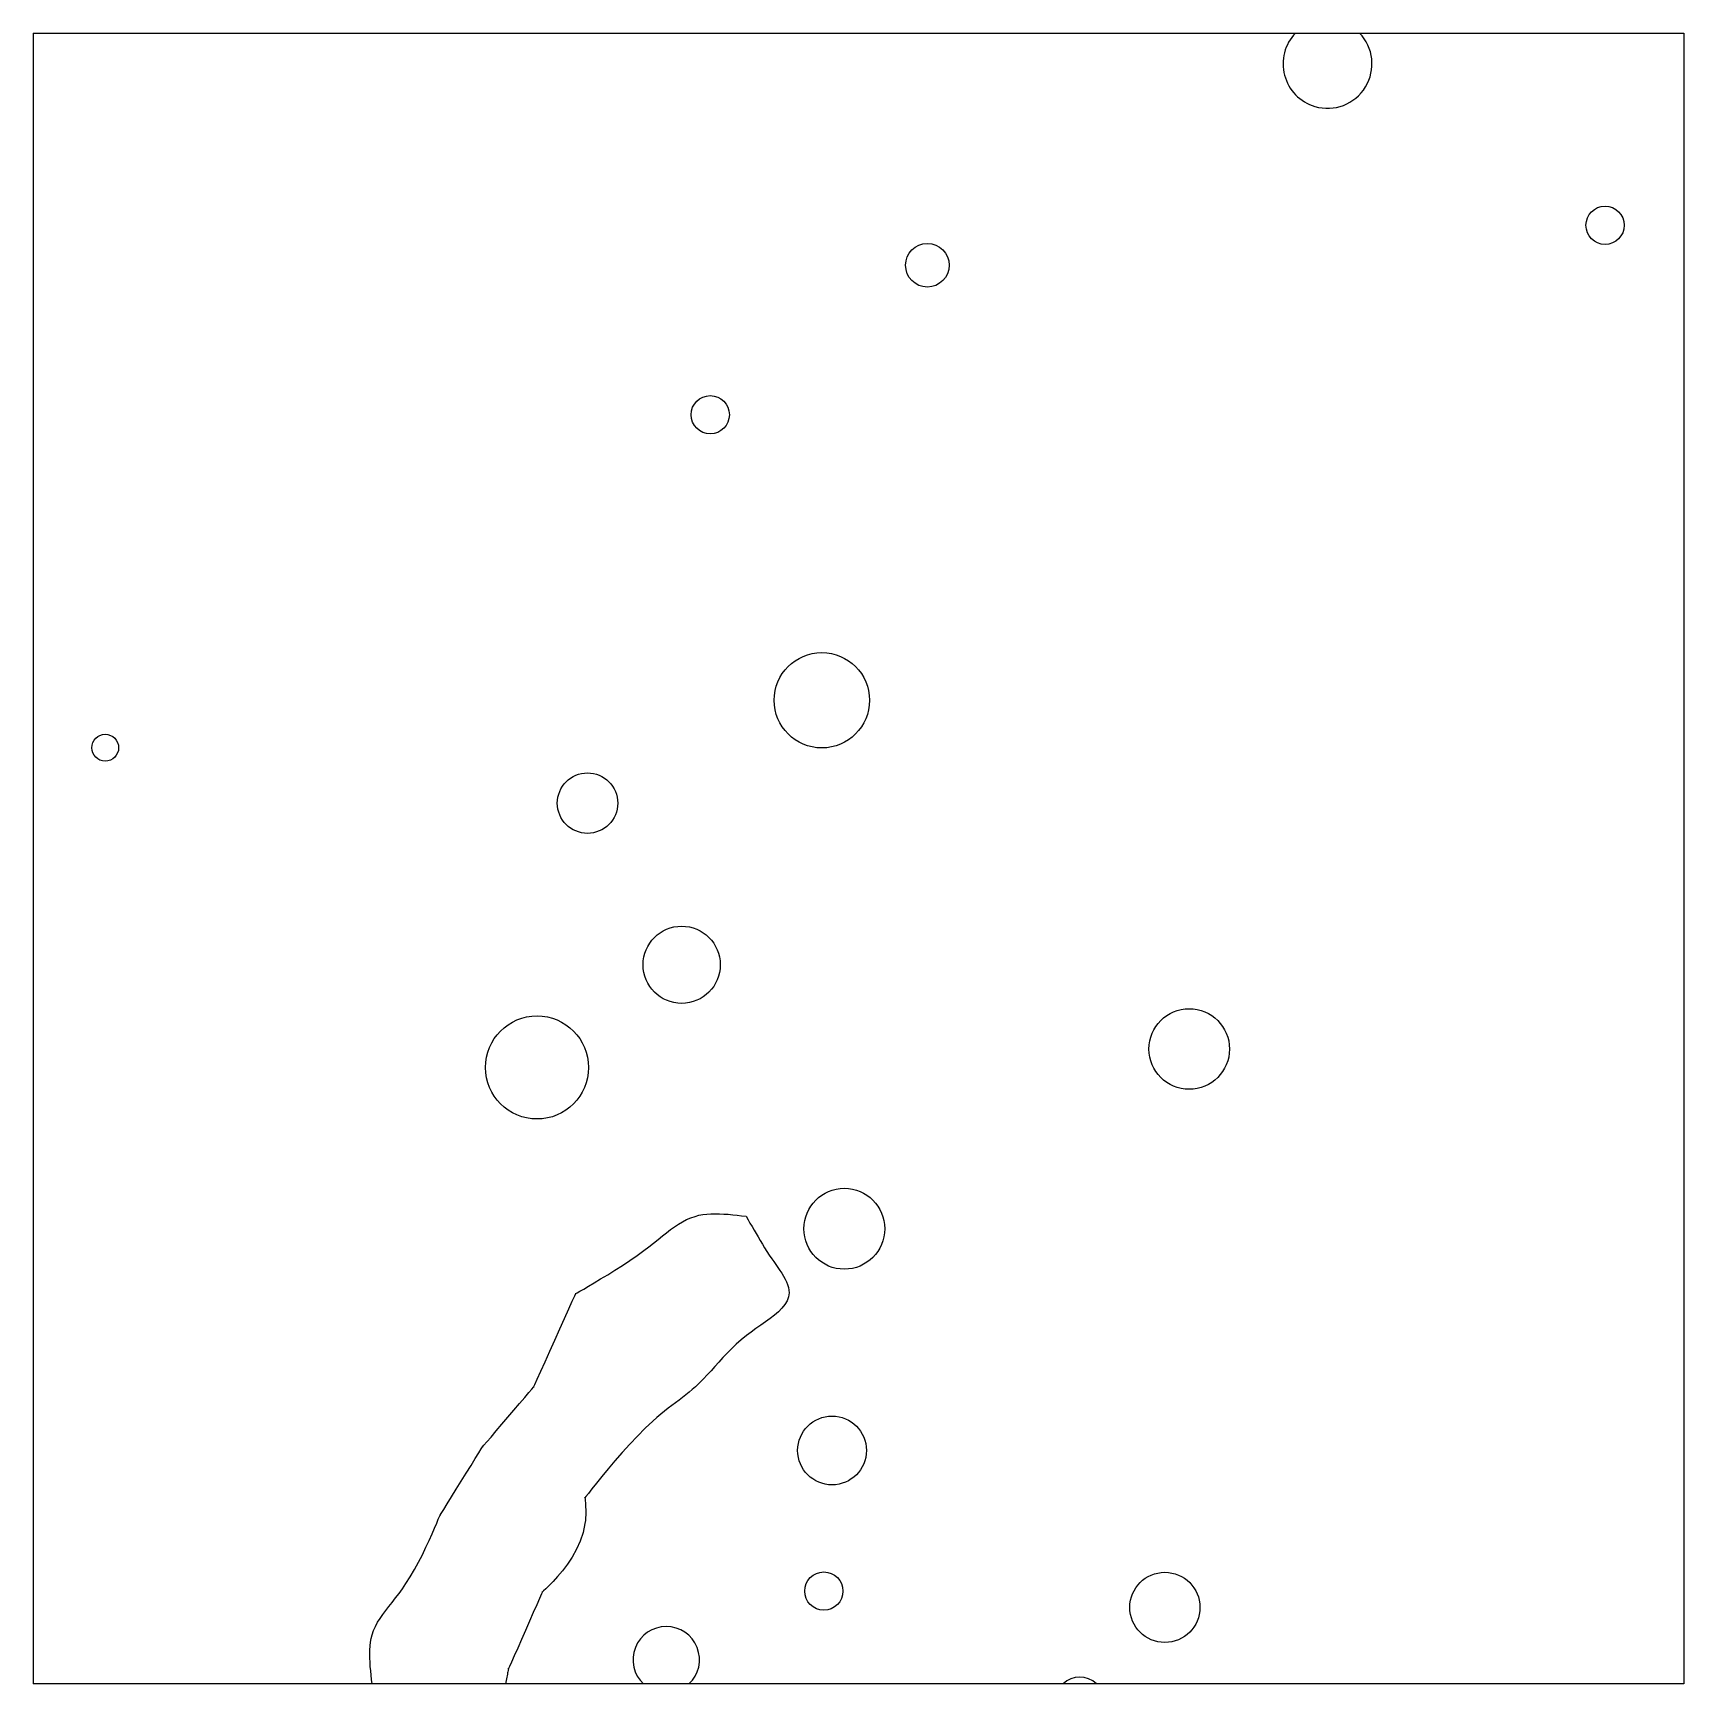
# Model space of a CAD drawing. Extents: x 7.049 to 8.033, y -2.408 to -1.425.
import ezdxf

# ---------------------------------------------------------------- set-up
doc = ezdxf.new("R2010")
doc.units = 0
doc.layers.add('LAYER1', color=7, linetype='CONTINUOUS')
doc.layers.add('LAYER12', color=5, linetype='CONTINUOUS')

msp = doc.modelspace()

# ---------------------------------------------------------------- linework, layer by layer
at = {"layer": 'LAYER1', "color": 7, "linetype": 'CONTINUOUS'}
for points in [[(7.2514, -2.4084), (7.251, -2.4058), (7.2507, -2.4032), (7.2505, -2.4006), (7.2502, -2.3981), (7.2501, -2.3955), (7.2499, -2.393), (7.2499, -2.3906), (7.2499, -2.3882), (7.2501, -2.3858), (7.2504, -2.3835), (7.2508, -2.3813), (7.2513, -2.3791), (7.2522, -2.3766), (7.2533, -2.3741), (7.2546, -2.3717), (7.2561, -2.3694), (7.2577, -2.367), (7.2595, -2.3647), (7.2613, -2.3623), (7.2633, -2.3598), (7.2653, -2.3572), (7.2674, -2.3545), (7.2695, -2.3517), (7.2715, -2.3486), (7.2741, -2.3446), (7.2766, -2.3403), (7.279, -2.3358), (7.2813, -2.3314), (7.2834, -2.327), (7.2854, -2.3229), (7.2871, -2.319), (7.2886, -2.3155), (7.2899, -2.3126), (7.2908, -2.3103), (7.2915, -2.3087), (7.2918, -2.3079), (7.2918, -2.3079), (7.2918, -2.3079), (7.2918, -2.3079), (7.2918, -2.3079), (7.2918, -2.3079), (7.2918, -2.3079), (7.2918, -2.3079), (7.2918, -2.3079), (7.2918, -2.3079), (7.2918, -2.3079), (7.2918, -2.3079), (7.2918, -2.3079), (7.2918, -2.3079), (7.2918, -2.3079), (7.2918, -2.3079), (7.2918, -2.3079), (7.2918, -2.3079), (7.2918, -2.3079), (7.2918, -2.3079), (7.2918, -2.3079), (7.2918, -2.3079), (7.2918, -2.3079), (7.2918, -2.3079), (7.2918, -2.3079), (7.2918, -2.3079), (7.2918, -2.308), (7.2918, -2.308), (7.2917, -2.308), (7.2917, -2.308), (7.2917, -2.308), (7.2917, -2.308), (7.2917, -2.308), (7.2917, -2.308), (7.2917, -2.308), (7.2918, -2.308), (7.2918, -2.3079), (7.2925, -2.3068), (7.294, -2.3044), (7.2961, -2.3011), (7.2986, -2.297), (7.3014, -2.2924), (7.3044, -2.2876), (7.3074, -2.2828), (7.3103, -2.2782), (7.3128, -2.2741), (7.3149, -2.2708), (7.3164, -2.2684), (7.3171, -2.2672), (7.3171, -2.2672), (7.3171, -2.2672), (7.3171, -2.2672), (7.3171, -2.2672), (7.3171, -2.2672), (7.3171, -2.2672), (7.3171, -2.2672), (7.3171, -2.2672), (7.3171, -2.2672), (7.3171, -2.2672), (7.3171, -2.2672), (7.3171, -2.2672), (7.3171, -2.2672), (7.3171, -2.2672), (7.3171, -2.2673), (7.3171, -2.2672), (7.3171, -2.2672), (7.3171, -2.2672), (7.3171, -2.2672), (7.3171, -2.2672), (7.3171, -2.2672), (7.3171, -2.2672), (7.3171, -2.2672), (7.3171, -2.2672), (7.3171, -2.2672), (7.3171, -2.2673), (7.3171, -2.2673), (7.317, -2.2673), (7.317, -2.2673), (7.317, -2.2673), (7.317, -2.2673), (7.317, -2.2673), (7.317, -2.2673), (7.317, -2.2673), (7.3171, -2.2673), (7.3171, -2.2672), (7.3179, -2.2662), (7.3197, -2.2642), (7.3222, -2.2613), (7.3252, -2.2577), (7.3286, -2.2537), (7.3322, -2.2495), (7.3358, -2.2453), (7.3392, -2.2413), (7.3423, -2.2378), (7.3448, -2.2348), (7.3466, -2.2327), (7.3475, -2.2316), (7.3475, -2.2316), (7.3475, -2.2315), (7.3476, -2.2315), (7.3476, -2.2315), (7.3476, -2.2315), (7.3476, -2.2315), (7.3476, -2.2315), (7.3475, -2.2315), (7.3475, -2.2315), (7.3475, -2.2316), (7.3475, -2.2316), (7.3475, -2.2316), (7.3475, -2.2316), (7.3475, -2.2317), (7.3474, -2.2317), (7.3474, -2.2317), (7.3474, -2.2317), (7.3474, -2.2317), (7.3474, -2.2317), (7.3474, -2.2317), (7.3474, -2.2317), (7.3474, -2.2317), (7.3475, -2.2316), (7.3475, -2.2316), (7.3482, -2.23), (7.3497, -2.2268), (7.3518, -2.2221), (7.3544, -2.2165), (7.3572, -2.2102), (7.3602, -2.2035), (7.3632, -2.1969), (7.366, -2.1906), (7.3686, -2.185), (7.3706, -2.1804), (7.3721, -2.1772), (7.3728, -2.1757), (7.3728, -2.1756), (7.3728, -2.1756), (7.3728, -2.1756), (7.3728, -2.1756), (7.3728, -2.1756), (7.3728, -2.1756), (7.3728, -2.1756), (7.3728, -2.1756), (7.3728, -2.1756), (7.3728, -2.1756), (7.3728, -2.1757), (7.3728, -2.1757), (7.3728, -2.1757), (7.3727, -2.1757), (7.3727, -2.1757), (7.3727, -2.1757), (7.3727, -2.1757), (7.3727, -2.1757), (7.3727, -2.1757), (7.3727, -2.1757), (7.3727, -2.1757), (7.3728, -2.1757), (7.3728, -2.1757), (7.3728, -2.1757), (7.3728, -2.1757), (7.3728, -2.1757), (7.3728, -2.1757), (7.3728, -2.1757), (7.3728, -2.1757), (7.3728, -2.1757), (7.3728, -2.1757), (7.3728, -2.1757), (7.3728, -2.1757), (7.3728, -2.1757), (7.3728, -2.1757), (7.3728, -2.1757), (7.3727, -2.1757), (7.3727, -2.1757), (7.3727, -2.1757), (7.3727, -2.1757), (7.3727, -2.1757), (7.3727, -2.1757), (7.3727, -2.1757), (7.3727, -2.1757), (7.3727, -2.1757), (7.3727, -2.1757), (7.3727, -2.1757), (7.3728, -2.1757), (7.3735, -2.1753), (7.3751, -2.1744), (7.3774, -2.1731), (7.3803, -2.1714), (7.3837, -2.1694), (7.3875, -2.1671), (7.3917, -2.1646), (7.396, -2.1619), (7.4005, -2.1591), (7.4049, -2.1561), (7.4092, -2.1532), (7.4133, -2.1502), (7.4163, -2.1479), (7.4191, -2.1457), (7.4217, -2.1436), (7.4243, -2.1415), (7.4267, -2.1396), (7.4291, -2.1377), (7.4315, -2.136), (7.4339, -2.1344), (7.4363, -2.133), (7.4387, -2.1317), (7.4412, -2.1306), (7.4438, -2.1298), (7.446, -2.1292), (7.4483, -2.1288), (7.4507, -2.1286), (7.4532, -2.1284), (7.4557, -2.1283), (7.4583, -2.1284), (7.4609, -2.1285), (7.4635, -2.1286), (7.4662, -2.1289), (7.4688, -2.1291), (7.4715, -2.1294), (7.4742, -2.1297)], [(7.4742, -2.1297), (7.4754, -2.1318), (7.4765, -2.1338), (7.4777, -2.1359), (7.4789, -2.138), (7.4801, -2.14), (7.4813, -2.1421), (7.4826, -2.1442), (7.4839, -2.1464), (7.4852, -2.1485), (7.4866, -2.1507), (7.488, -2.1529), (7.4895, -2.1551), (7.4907, -2.1568), (7.4919, -2.1585), (7.4931, -2.1603), (7.4943, -2.162), (7.4954, -2.1637), (7.4964, -2.1655), (7.4974, -2.1672), (7.4982, -2.1689), (7.4989, -2.1705), (7.4994, -2.1722), (7.4997, -2.1738), (7.4998, -2.1754), (7.4994, -2.1778), (7.4986, -2.1801), (7.4972, -2.1823), (7.4955, -2.1845), (7.4934, -2.1866), (7.4911, -2.1887), (7.4885, -2.1907), (7.4857, -2.1927), (7.4829, -2.1947), (7.48, -2.1967), (7.4772, -2.1988), (7.4744, -2.2008), (7.4713, -2.2034), (7.4683, -2.206), (7.4656, -2.2086), (7.4629, -2.2113), (7.4604, -2.2139), (7.458, -2.2166), (7.4556, -2.2192), (7.4533, -2.2218), (7.451, -2.2243), (7.4487, -2.2267), (7.4464, -2.2291), (7.444, -2.2314), (7.4421, -2.233), (7.4402, -2.2346), (7.4383, -2.2362), (7.4363, -2.2377), (7.4342, -2.2393), (7.4322, -2.2409), (7.43, -2.2425), (7.4278, -2.2441), (7.4256, -2.2459), (7.4233, -2.2477), (7.421, -2.2497), (7.4187, -2.2518), (7.4141, -2.256), (7.4095, -2.2607), (7.4049, -2.2656), (7.4004, -2.2706), (7.396, -2.2755), (7.392, -2.2803), (7.3883, -2.2848), (7.385, -2.2888), (7.3823, -2.2922), (7.3802, -2.2949), (7.3787, -2.2967), (7.3781, -2.2976), (7.3781, -2.2976), (7.3781, -2.2976), (7.3781, -2.2976), (7.3781, -2.2976), (7.3781, -2.2976), (7.3781, -2.2976), (7.3781, -2.2976), (7.3781, -2.2976), (7.3781, -2.2976), (7.3781, -2.2976), (7.3781, -2.2976), (7.3781, -2.2976), (7.3781, -2.2976), (7.3781, -2.2976), (7.3781, -2.2976), (7.3781, -2.2976), (7.3781, -2.2976), (7.3781, -2.2976), (7.3781, -2.2976), (7.3781, -2.2976), (7.3781, -2.2976), (7.3781, -2.2976), (7.3781, -2.2976), (7.3781, -2.2976), (7.3781, -2.2976), (7.3781, -2.2976), (7.3781, -2.2976), (7.3781, -2.2976), (7.3781, -2.2976), (7.3781, -2.2976), (7.3781, -2.2976), (7.3781, -2.2976), (7.3781, -2.2976), (7.3781, -2.2976), (7.3781, -2.2976), (7.3781, -2.2976), (7.3781, -2.2976), (7.3781, -2.2976), (7.3781, -2.2976), (7.3781, -2.2976), (7.3781, -2.2976), (7.3781, -2.2976), (7.3781, -2.2976), (7.3781, -2.2976), (7.3781, -2.2976), (7.3781, -2.2976), (7.3781, -2.2976), (7.3781, -2.2976), (7.3781, -2.2976), (7.3781, -2.2975), (7.3781, -2.2975), (7.3781, -2.2975), (7.3781, -2.2974), (7.3781, -2.2974), (7.3781, -2.2974), (7.3781, -2.2974), (7.3781, -2.2974), (7.3781, -2.2975), (7.3781, -2.2975), (7.3781, -2.2976), (7.3782, -2.298), (7.3782, -2.2986), (7.3783, -2.2994), (7.3784, -2.3005), (7.3785, -2.3017), (7.3785, -2.303), (7.3786, -2.3045), (7.3786, -2.306), (7.3786, -2.3077), (7.3785, -2.3094), (7.3784, -2.3111), (7.3781, -2.3128), (7.377, -2.3182), (7.3753, -2.3233), (7.3731, -2.3282), (7.3705, -2.3328), (7.3677, -2.3371), (7.3648, -2.341), (7.3619, -2.3444), (7.3592, -2.3474), (7.3568, -2.3498), (7.3549, -2.3517), (7.3535, -2.3529), (7.3528, -2.3535), (7.3528, -2.3535), (7.3528, -2.3535), (7.3528, -2.3535), (7.3528, -2.3536), (7.3528, -2.3536), (7.3528, -2.3535), (7.3528, -2.3535), (7.3528, -2.3535), (7.3528, -2.3535), (7.3528, -2.3535), (7.3528, -2.3535), (7.3528, -2.3535), (7.3528, -2.3535), (7.3528, -2.3535), (7.3528, -2.3535), (7.3528, -2.3535), (7.3528, -2.3535), (7.3528, -2.3535), (7.3528, -2.3535), (7.3528, -2.3535), (7.3528, -2.3535), (7.3528, -2.3535), (7.3528, -2.3535), (7.3528, -2.3535), (7.3528, -2.3535), (7.3529, -2.3535), (7.3529, -2.3535), (7.3529, -2.3535), (7.3529, -2.3534), (7.3529, -2.3534), (7.3529, -2.3534), (7.3529, -2.3534), (7.3529, -2.3534), (7.3529, -2.3534), (7.3529, -2.3535), (7.3528, -2.3535), (7.3523, -2.3548), (7.3511, -2.3575), (7.3494, -2.3613), (7.3474, -2.3659), (7.3451, -2.371), (7.3427, -2.3765), (7.3403, -2.3819), (7.3381, -2.387), (7.336, -2.3916), (7.3344, -2.3954), (7.3332, -2.398), (7.3326, -2.3993), (7.3326, -2.3993), (7.3326, -2.3993), (7.3326, -2.3994), (7.3326, -2.3994), (7.3326, -2.3994), (7.3326, -2.3994), (7.3326, -2.3993), (7.3326, -2.3993), (7.3326, -2.3993), (7.3326, -2.3993), (7.3326, -2.3993), (7.3326, -2.3993), (7.3326, -2.3993), (7.3326, -2.3993), (7.3326, -2.3993), (7.3326, -2.3993), (7.3326, -2.3993), (7.3326, -2.3993), (7.3326, -2.3993), (7.3326, -2.3993), (7.3326, -2.3993), (7.3326, -2.3993), (7.3326, -2.3993), (7.3326, -2.3993), (7.3326, -2.3993), (7.3326, -2.3992), (7.3326, -2.3992), (7.3327, -2.3991), (7.3327, -2.3991), (7.3327, -2.3991), (7.3327, -2.3991), (7.3327, -2.3991), (7.3327, -2.3991), (7.3327, -2.3991), (7.3326, -2.3992), (7.3326, -2.3993), (7.3326, -2.3996), (7.3325, -2.4), (7.3324, -2.4005), (7.3323, -2.4011), (7.3321, -2.4018), (7.332, -2.4026), (7.3318, -2.4035), (7.3316, -2.4044), (7.3315, -2.4054), (7.3313, -2.4064), (7.3311, -2.4074), (7.3309, -2.4084)]]:
    msp.add_lwpolyline(points, dxfattribs=at)
for centre, radius in [((7.986, -1.5393), 0.0114), ((7.5822, -1.5631), 0.013), ((7.4528, -1.6522), 0.0114), ((7.5193, -1.8223), 0.0284), ((7.0923, -1.8506), 0.008), ((7.3797, -1.8836), 0.018), ((7.4358, -1.9799), 0.023), ((7.7382, -2.0301), 0.024), ((7.3496, -2.0411), 0.0307), ((7.5327, -2.1372), 0.0241), ((7.5254, -2.2693), 0.0205), ((7.5205, -2.3531), 0.0114), ((7.7237, -2.3628), 0.0209)]:
    msp.add_circle(centre, radius, dxfattribs=at)
for centre, radius, start, end in [((7.8206, -1.4431), 0.0265, 136.1545, -106.5627), ((7.8206, -1.4431), 0.0265, -106.5625, 43.849), ((7.4266, -2.394), 0.0198, -46.806, -133.194), ((7.673, -2.4188), 0.0144, 46.2025, 133.7988)]:
    msp.add_arc(centre, radius, start, end, dxfattribs=at)
at = {"layer": 'LAYER12', "color": 5, "linetype": 'CONTINUOUS'}
for points in [[(7.0493, -1.4248), (8.033, -1.4248)], [(7.0493, -1.4248), (7.0493, -2.4084)], [(8.033, -1.4248), (8.033, -2.4084)], [(8.033, -2.4084), (7.0493, -2.4084)]]:
    msp.add_lwpolyline(points, dxfattribs=at)

doc.saveas('drawing.dxf')
